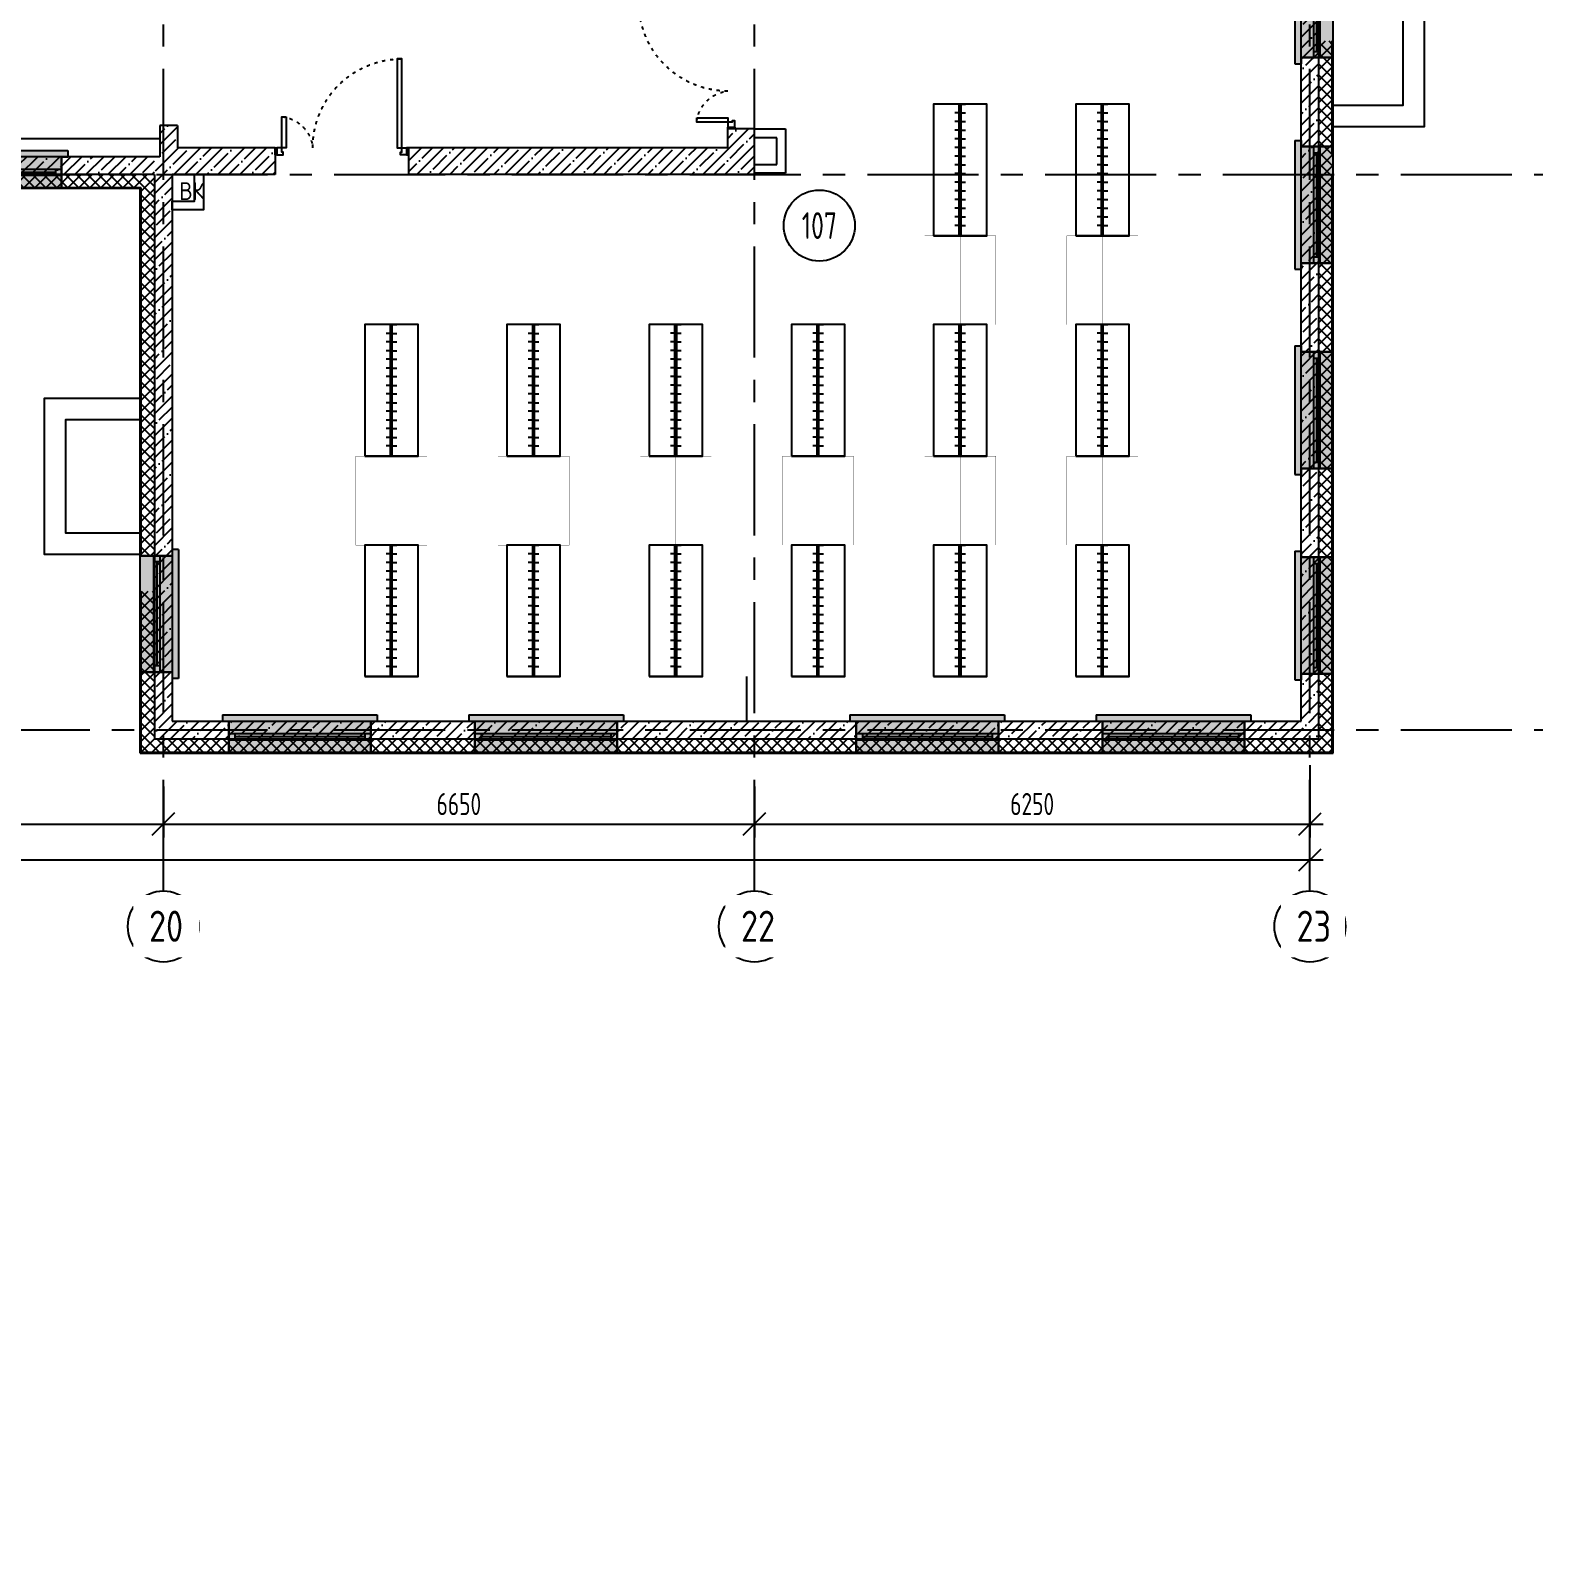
# Model space of a CAD drawing. Header units: millimetres. Extents: x -9318 to 9016603, y 0 to 838141.
# Drawn here: x 117850 to 134866, y 142435 to 159485 of the extents above; entities that cross this region are included whole.
import ezdxf
from ezdxf import colors
from ezdxf.entities.mleader import LeaderData, LeaderLine
from ezdxf.enums import TextEntityAlignment as Align
from ezdxf.math import Vec2, Vec3

# ---------------------------------------------------------------- set-up
doc = ezdxf.new("R2010")
doc.units = ezdxf.units.MM
for name, pattern in [('ACAD_ISO03W100', [30, 12, -18]), ('CENTER', [2, 1.25, -0.25, 0.25, -0.25]), ('HIDDEN', [6, 4, -2])]:
    doc.linetypes.add(name, pattern=pattern)
doc.layers.get('Defpoints').update_dxf_attribs({"color": 8})
doc.layers.add('АР_Номер помещения', color=1, linetype='Continuous', lineweight=25)
doc.layers.add('ТХ_мебель передв', color=250, linetype='Continuous', lineweight=13)
doc.styles.add('ICOCPEUR', font='isocpeur.ttf')
doc.styles.add('ISOCPEUR', font='isocpeur.ttf', dxfattribs={"width": 0.7})
doc.styles.add('ГОСТ 2.304', font='isocpeur.ttf', dxfattribs={"width": 0.7})
doc.dimstyles.new('СПДС', dxfattribs={"dimscale": 100, "dimtxt": 2.5, "dimasz": 2.5, "dimexe": 1.5, "dimexo": 0, "dimgap": 1, "dimtad": 1, "dimdec": 0, "dimrnd": 1, "dimtxsty": 'ГОСТ 2.304', "dimblk": 'OBLIQUE', "dimcen": 2.5, "dimdle": 1.5, "dimadec": 0, "dimazin": 2, "dimtfac": 0.75, "dimtdec": 0, "dimtmove": 1, "dimatfit": 3, "dimfxl": 1, "dimtolj": 1, "dimarcsym": 1})
pattern_1 = [(45, (-887755.71, 261612.85), (-123.743687, 123.743687), []), (45, (-887631.97, 261612.85), (-123.743687, 123.743687), [218.75, -43.75, 0, -43.75])]

# ---------------------------------------------------------------- blocks, each defined once
blk = doc.blocks.new('_Oblique')
at = {"color": 8, "linetype": 'ByBlock', "lineweight": -2}
blk.add_line((-0.5, -0.5), (0.5, 0.5), dxfattribs=at)
blk = doc.blocks.new('*D1384')
at = {"color": 8, "lineweight": -2, "ltscale": 100, "transparency": 16777216}
for p, q in [((115197, 150976), (115197, 150404)), ((119347, 150976), (119347, 150404)), ((115047, 150554), (119497, 150554))]:
    blk.add_line(p, q, dxfattribs=at)
at = {"layer": 'Defpoints', "color": 0, "ltscale": 100, "transparency": 16777216}
for p in [(115197, 150976), (119347, 150976), (119347, 150554)]:
    blk.add_point(p, dxfattribs=at)
at = {"color": 8, "lineweight": -2, "ltscale": 100, "transparency": 16777216, "xscale": 250, "yscale": 250, "zscale": 250, "rotation": 180}
blk.add_blockref('_Oblique', (115197, 150554), dxfattribs=at)
at = {"color": 8, "lineweight": -2, "ltscale": 100, "transparency": 16777216, "xscale": 250, "yscale": 250, "zscale": 250}
blk.add_blockref('_Oblique', (119347, 150554), dxfattribs=at)
at = {"color": 8, "ltscale": 100, "transparency": 16777216, "insert": (117272, 150779), "char_height": 250, "attachment_point": 5, "style": 'ГОСТ 2.304'}
blk.add_mtext('\\A1;4150', dxfattribs=at)
blk = doc.blocks.new('*D1385')
at = {"color": 8, "lineweight": -2, "ltscale": 100, "transparency": 16777216}
for p, q in [((119347, 150976), (119347, 150404)), ((125997, 150976), (125997, 150404)), ((119197, 150554), (126147, 150554))]:
    blk.add_line(p, q, dxfattribs=at)
at = {"layer": 'Defpoints', "color": 0, "ltscale": 100, "transparency": 16777216}
for p in [(119347, 150976), (125997, 150976), (125997, 150554)]:
    blk.add_point(p, dxfattribs=at)
at = {"color": 8, "lineweight": -2, "ltscale": 100, "transparency": 16777216, "xscale": 250, "yscale": 250, "zscale": 250, "rotation": 180}
blk.add_blockref('_Oblique', (119347, 150554), dxfattribs=at)
at = {"color": 8, "lineweight": -2, "ltscale": 100, "transparency": 16777216, "xscale": 250, "yscale": 250, "zscale": 250}
blk.add_blockref('_Oblique', (125997, 150554), dxfattribs=at)
at = {"color": 8, "ltscale": 100, "transparency": 16777216, "insert": (122672, 150779), "char_height": 250, "attachment_point": 5, "style": 'ГОСТ 2.304'}
blk.add_mtext('\\A1;6650', dxfattribs=at)
blk = doc.blocks.new('*D1386')
at = {"color": 8, "lineweight": -2, "ltscale": 100, "transparency": 16777216}
for p, q in [((132247, 151216), (132247, 150404)), ((125997, 150976), (125997, 150404)), ((125847, 150554), (132397, 150554))]:
    blk.add_line(p, q, dxfattribs=at)
at = {"layer": 'Defpoints', "color": 0, "ltscale": 100, "transparency": 16777216}
for p in [(132247, 151216), (125997, 150976), (132247, 150554)]:
    blk.add_point(p, dxfattribs=at)
at = {"color": 8, "lineweight": -2, "ltscale": 100, "transparency": 16777216, "xscale": 250, "yscale": 250, "zscale": 250, "rotation": 180}
blk.add_blockref('_Oblique', (125997, 150554), dxfattribs=at)
at = {"color": 8, "lineweight": -2, "ltscale": 100, "transparency": 16777216, "xscale": 250, "yscale": 250, "zscale": 250}
blk.add_blockref('_Oblique', (132247, 150554), dxfattribs=at)
at = {"color": 8, "ltscale": 100, "transparency": 16777216, "insert": (129122, 150779), "char_height": 250, "attachment_point": 5, "style": 'ГОСТ 2.304'}
blk.add_mtext('\\A1;6250', dxfattribs=at)
blk = doc.blocks.new('Полуторная_на лестницу')
at = {"color": 8}
for points in [[(75, 80), (75, 1080), (125, 1080), (125, 80)], [(1375, 430), (1375, 80), (1425, 80), (1425, 430)]]:
    blk.add_lwpolyline(points, close=True, dxfattribs=at)
for points in [[(0, 0), (0, 80), (20, 80), (20, 0), (0, 0)], [(20, 80), (20, 0), (90, 0), (90, 30), (75, 30), (75, 80), (20, 80)], [(1480, 80), (1480, 0), (1410, 0), (1410, 30), (1425, 30), (1425, 80), (1480, 80)], [(1500, 0), (1500, 80), (1480, 80), (1480, 0), (1500, 0)]]:
    blk.add_lwpolyline(points, dxfattribs=at)
at = {"color": 8, "linetype": 'ACAD_ISO03W100', "ltscale": 3}
for centre, radius, start, end in [((75, 80), 1000, 0, 90), ((1465, 40), 392, 95.9075, 174.0925)]:
    blk.add_arc(centre, radius, start, end, dxfattribs=at)
blk = doc.blocks.new('*U794')
h = blk.add_hatch(color=8)
h.dxf.hatch_style = 1
h.paths.add_polyline_path([(-1670, -210), (70, -210), (70, -140), (0, -140), (0, 220), (-1600, 220), (-1600, -140), (-1670, -140)])
at = {"color": 8, "lineweight": 30}
for p, q in [((-1600, -140), (-1600, 220)), ((0, -140), (0, 220))]:
    blk.add_line(p, q, dxfattribs=at)
at = {"color": 8}
for p, q in [((0, 220), (-1600, 220)), ((-1600, 70), (0, 70)), ((-1600, 0), (0, 0)), ((-1530, 0), (-1530, 70)), ((-1530, 35), (-70, 35)), ((-70, 0), (-70, 70)), ((-1670, -210), (-1670, -140)), ((-1670, -140), (-1600, -140)), ((0, -140), (70, -140)), ((70, -210), (70, -140)), ((-1670, -210), (70, -210))]:
    blk.add_line(p, q, dxfattribs=at)
blk = doc.blocks.new('*U755')
h = blk.add_hatch(color=8)
h.dxf.hatch_style = 1
h.paths.add_polyline_path([(-1670, -210), (70, -210), (70, -140), (0, -140), (0, 220), (-1600, 220), (-1600, -140), (-1670, -140)])
at = {"color": 8, "lineweight": 30}
for p, q in [((-1600, -140), (-1600, 220)), ((0, -140), (0, 220))]:
    blk.add_line(p, q, dxfattribs=at)
at = {"color": 8}
for p, q in [((0, 220), (-1600, 220)), ((-1600, 70), (0, 70)), ((-1600, 0), (0, 0)), ((-1530, 0), (-1530, 70)), ((-1530, 35), (-70, 35)), ((-70, 0), (-70, 70)), ((-1670, -210), (-1670, -140)), ((-1670, -140), (-1600, -140)), ((0, -140), (70, -140)), ((70, -210), (70, -140)), ((-1670, -210), (70, -210))]:
    blk.add_line(p, q, dxfattribs=at)
blk = doc.blocks.new('*U756')
h = blk.add_hatch(color=8)
h.dxf.hatch_style = 1
h.paths.add_polyline_path([(-1670, -210), (70, -210), (70, -140), (0, -140), (0, 220), (-1600, 220), (-1600, -140), (-1670, -140)])
at = {"color": 8, "lineweight": 30}
for p, q in [((-1600, -140), (-1600, 220)), ((0, -140), (0, 220))]:
    blk.add_line(p, q, dxfattribs=at)
at = {"color": 8}
for p, q in [((0, 220), (-1600, 220)), ((-1600, 70), (0, 70)), ((-1600, 0), (0, 0)), ((-1530, 0), (-1530, 70)), ((-1530, 35), (-70, 35)), ((-70, 0), (-70, 70)), ((-1670, -210), (-1670, -140)), ((-1670, -140), (-1600, -140)), ((0, -140), (70, -140)), ((70, -210), (70, -140)), ((-1670, -210), (70, -210))]:
    blk.add_line(p, q, dxfattribs=at)
blk = doc.blocks.new('*U757')
h = blk.add_hatch(color=8)
h.dxf.hatch_style = 1
h.paths.add_polyline_path([(-1670, -210), (70, -210), (70, -140), (0, -140), (0, 220), (-1600, 220), (-1600, -140), (-1670, -140)])
at = {"color": 8, "lineweight": 30}
for p, q in [((-1600, -140), (-1600, 220)), ((0, -140), (0, 220))]:
    blk.add_line(p, q, dxfattribs=at)
at = {"color": 8}
for p, q in [((0, 220), (-1600, 220)), ((-1600, 70), (0, 70)), ((-1600, 0), (0, 0)), ((-1530, 0), (-1530, 70)), ((-1530, 35), (-70, 35)), ((-70, 0), (-70, 70)), ((-1670, -210), (-1670, -140)), ((-1670, -140), (-1600, -140)), ((0, -140), (70, -140)), ((70, -210), (70, -140)), ((-1670, -210), (70, -210))]:
    blk.add_line(p, q, dxfattribs=at)
blk = doc.blocks.new('*U758')
h = blk.add_hatch(color=8)
h.dxf.hatch_style = 1
h.paths.add_polyline_path([(-1380, -210), (70, -210), (70, -140), (0, -140), (0, 220), (-1310, 220), (-1310, -140), (-1380, -140)])
at = {"color": 8, "lineweight": 30}
for p, q in [((-1310, -140), (-1310, 220)), ((0, -140), (0, 220))]:
    blk.add_line(p, q, dxfattribs=at)
at = {"color": 8}
for p, q in [((0, 220), (-1310, 220)), ((-1310, 70), (0, 70)), ((-1310, 0), (0, 0)), ((-1240, 0), (-1240, 70)), ((-1240, 35), (-70, 35)), ((-70, 0), (-70, 70)), ((-1380, -210), (-1380, -140)), ((-1380, -140), (-1310, -140)), ((0, -140), (70, -140)), ((70, -210), (70, -140)), ((-1380, -210), (70, -210))]:
    blk.add_line(p, q, dxfattribs=at)
blk = doc.blocks.new('*U759')
h = blk.add_hatch(color=8)
h.dxf.hatch_style = 1
h.paths.add_polyline_path([(-1380, -210), (70, -210), (70, -140), (0, -140), (0, 220), (-1310, 220), (-1310, -140), (-1380, -140)])
at = {"color": 8, "lineweight": 30}
for p, q in [((-1310, -140), (-1310, 220)), ((0, -140), (0, 220))]:
    blk.add_line(p, q, dxfattribs=at)
at = {"color": 8}
for p, q in [((0, 220), (-1310, 220)), ((-1310, 70), (0, 70)), ((-1310, 0), (0, 0)), ((-1240, 0), (-1240, 70)), ((-1240, 35), (-70, 35)), ((-70, 0), (-70, 70)), ((-1380, -210), (-1380, -140)), ((-1380, -140), (-1310, -140)), ((0, -140), (70, -140)), ((70, -210), (70, -140)), ((-1380, -210), (70, -210))]:
    blk.add_line(p, q, dxfattribs=at)
blk = doc.blocks.new('*U760')
h = blk.add_hatch(color=8)
h.dxf.hatch_style = 1
h.paths.add_polyline_path([(-1380, -210), (70, -210), (70, -140), (0, -140), (0, 220), (-1310, 220), (-1310, -140), (-1380, -140)])
at = {"color": 8, "lineweight": 30}
for p, q in [((-1310, -140), (-1310, 220)), ((0, -140), (0, 220))]:
    blk.add_line(p, q, dxfattribs=at)
at = {"color": 8}
for p, q in [((0, 220), (-1310, 220)), ((-1310, 70), (0, 70)), ((-1310, 0), (0, 0)), ((-1240, 0), (-1240, 70)), ((-1240, 35), (-70, 35)), ((-70, 0), (-70, 70)), ((-1380, -210), (-1380, -140)), ((-1380, -140), (-1310, -140)), ((0, -140), (70, -140)), ((70, -210), (70, -140)), ((-1380, -210), (70, -210))]:
    blk.add_line(p, q, dxfattribs=at)
blk = doc.blocks.new('*U761')
h = blk.add_hatch(color=8)
h.dxf.hatch_style = 1
h.paths.add_polyline_path([(-1380, -210), (70, -210), (70, -140), (0, -140), (0, 220), (-1310, 220), (-1310, -140), (-1380, -140)])
at = {"color": 8, "lineweight": 30}
for p, q in [((-1310, -140), (-1310, 220)), ((0, -140), (0, 220))]:
    blk.add_line(p, q, dxfattribs=at)
at = {"color": 8}
for p, q in [((0, 220), (-1310, 220)), ((-1310, 70), (0, 70)), ((-1310, 0), (0, 0)), ((-1240, 0), (-1240, 70)), ((-1240, 35), (-70, 35)), ((-70, 0), (-70, 70)), ((-1380, -210), (-1380, -140)), ((-1380, -140), (-1310, -140)), ((0, -140), (70, -140)), ((70, -210), (70, -140)), ((-1380, -210), (70, -210))]:
    blk.add_line(p, q, dxfattribs=at)
blk = doc.blocks.new('*U762')
h = blk.add_hatch(color=8)
h.dxf.hatch_style = 1
h.paths.add_polyline_path([(-1380, -210), (70, -210), (70, -140), (0, -140), (0, 220), (-1310, 220), (-1310, -140), (-1380, -140)])
at = {"color": 8, "lineweight": 30}
for p, q in [((-1310, -140), (-1310, 220)), ((0, -140), (0, 220))]:
    blk.add_line(p, q, dxfattribs=at)
at = {"color": 8}
for p, q in [((0, 220), (-1310, 220)), ((-1310, 70), (0, 70)), ((-1310, 0), (0, 0)), ((-1240, 0), (-1240, 70)), ((-1240, 35), (-70, 35)), ((-70, 0), (-70, 70)), ((-1380, -210), (-1380, -140)), ((-1380, -140), (-1310, -140)), ((0, -140), (70, -140)), ((70, -210), (70, -140)), ((-1380, -210), (70, -210))]:
    blk.add_line(p, q, dxfattribs=at)
blk = doc.blocks.new('*U729')
h = blk.add_hatch(color=8)
h.dxf.hatch_style = 1
h.paths.add_polyline_path([(-1670, -210), (70, -210), (70, -140), (0, -140), (0, 220), (-1600, 220), (-1600, -140), (-1670, -140)])
at = {"color": 8, "lineweight": 30}
for p, q in [((-1600, -140), (-1600, 220)), ((0, -140), (0, 220))]:
    blk.add_line(p, q, dxfattribs=at)
at = {"color": 8}
for p, q in [((0, 220), (-1600, 220)), ((-1600, 70), (0, 70)), ((-1600, 0), (0, 0)), ((-1530, 0), (-1530, 70)), ((-1530, 35), (-70, 35)), ((-70, 0), (-70, 70)), ((-1670, -210), (-1670, -140)), ((-1670, -140), (-1600, -140)), ((0, -140), (70, -140)), ((70, -210), (70, -140)), ((-1670, -210), (70, -210))]:
    blk.add_line(p, q, dxfattribs=at)
blk = doc.blocks.new('*D1333')
at = {"color": 8, "lineweight": -2, "ltscale": 100, "transparency": 16777216}
for p, q in [((63832, 149827), (63832, 150302)), ((132247, 149827), (132247, 150302)), ((63682, 150152), (132397, 150152))]:
    blk.add_line(p, q, dxfattribs=at)
at = {"layer": 'Defpoints', "color": 0, "ltscale": 100, "transparency": 16777216}
for p in [(132247, 150152), (63832, 149827), (132247, 149827)]:
    blk.add_point(p, dxfattribs=at)
at = {"color": 8, "lineweight": -2, "ltscale": 100, "transparency": 16777216, "xscale": 250, "yscale": 250, "zscale": 250, "rotation": 180}
blk.add_blockref('_Oblique', (63832, 150152), dxfattribs=at)
at = {"color": 8, "lineweight": -2, "ltscale": 100, "transparency": 16777216, "xscale": 250, "yscale": 250, "zscale": 250}
blk.add_blockref('_Oblique', (132247, 150152), dxfattribs=at)
at = {"color": 8, "ltscale": 100, "transparency": 16777216, "insert": (98640, 150377), "char_height": 250, "attachment_point": 5, "style": 'ГОСТ 2.304'}
blk.add_mtext('\\A1;68415', dxfattribs=at)
blk = doc.blocks.new('*U1031')
at = {"layer": 'АР_Номер помещения', "color": 8}
blk.add_circle((-11419, 3983), 400, dxfattribs=at)
at = {"color": 8, "style": 'ISOCPEUR', "width": 0.7, "flags": 1}
blk.add_attdef('КАТЕГОРИЯ', (-499, -2092), '', height=250, dxfattribs=at)
at = {"layer": 'АР_Номер помещения', "color": 8, "style": 'ISOCPEUR', "width": 0.7}
blk.add_attdef('НОМЕР_ПОМЕЩЕНИЯ', text='', height=300, dxfattribs=at).set_placement((-11419, 3983), align=Align.MIDDLE_CENTER)
blk = doc.blocks.new('_DotSmall')
at = {"color": 8, "linetype": 'ByBlock', "const_width": 0.5}
blk.add_lwpolyline([(-0.0625, 0, 1), (0.0625, 0, 1)], format="xyb", close=True, dxfattribs=at)
blk = doc.blocks.new('1480х600')
at = {"color": 8}
for p, q in [((168155, -63218), (168105, -63218)), ((168155, -64698), (168155, -63218)), ((168175, -64698), (168175, -63218)), ((168175, -63218), (168225, -63218)), ((168155, -63316), (168105, -63316)), ((168155, -63413), (168105, -63413)), ((168175, -63316), (168225, -63316)), ((168175, -63413), (168225, -63413)), ((168155, -63511), (168105, -63511)), ((168175, -63511), (168225, -63511)), ((168155, -63608), (168105, -63608)), ((168155, -63706), (168105, -63706)), ((168175, -63608), (168225, -63608)), ((168175, -63706), (168225, -63706)), ((168155, -63803), (168105, -63803)), ((168155, -63901), (168105, -63901)), ((168175, -63803), (168225, -63803)), ((168175, -63901), (168225, -63901)), ((168155, -63998), (168105, -63998)), ((168155, -64096), (168105, -64096)), ((168175, -63998), (168225, -63998)), ((168175, -64096), (168225, -64096)), ((168155, -64193), (168105, -64193)), ((168175, -64193), (168225, -64193)), ((168155, -64291), (168105, -64291)), ((168155, -64388), (168105, -64388)), ((168175, -64291), (168225, -64291)), ((168175, -64388), (168225, -64388)), ((168155, -64486), (168105, -64486)), ((168155, -64583), (168105, -64583)), ((168175, -64486), (168225, -64486)), ((168175, -64583), (168225, -64583))]:
    blk.add_line(p, q, dxfattribs=at)
at = {"color": 8, "linetype": 'HIDDEN', "ltscale": 25}
blk.add_line((168165, -64698), (168165, -63218), dxfattribs=at)
at = {"color": 8, "ltscale": 100}
blk.add_lwpolyline([(167865, -64698), (168465, -64698), (168465, -63218), (167865, -63218)], close=True, dxfattribs=at)
at = {"color": 8}
blk.add_lwpolyline([(168465, -64698), (167865, -64698)], dxfattribs=at)
blk = doc.blocks.new('Стеллаж гардеробный')
at = {"layer": 'ТХ_мебель передв', "color": 8, "ltscale": 0.1, "const_width": 2}
blk.add_lwpolyline([(267732, -213548), (268132, -213548), (268132, -214548), (267732, -214548)], close=True, dxfattribs=at)

msp = doc.modelspace()

# ---------------------------------------------------------------- hatches: boundary and pattern name
at = {"ltscale": 100}
h = msp.add_hatch(dxfattribs=at)
h.set_pattern_fill('ANSI37', color=256, scale=700)
h.set_pattern_definition([(45, (111217.1, 157712.96), (-61.87184, 61.87184), []), (135, (111217.1, 157712.96), (-61.87184, -61.87184), [])])
h.paths.add_polyline_path([(119247.1, 155104.29), (119097.1, 155104.29), (119097.1, 153572.96), (119247.1, 153572.96)], flags=17)
h.paths.add_polyline_path([(118822.1, 179242.96), (118822.1, 179092.96), (125997.1, 179092.96), (125997.1, 174352.96), (126147.1, 174352.96), (126147.1, 179242.96)])
h.paths.add_polyline_path([(117187.1, 179242.96), (117187.1, 179092.96), (117722.01, 179092.96), (117722.01, 179242.96)])
h.paths.add_polyline_path([(111817.1, 183057.96), (111817.1, 183207.96), (110047.1, 183207.96), (110047.1, 183057.96)])
h.paths.add_polyline_path([(111817.1, 183207.96), (111817.1, 183057.96), (115497.1, 183057.96), (115497.1, 179092.96), (115687.1, 179092.96), (115687.1, 179242.96), (115647.1, 179242.96), (115647.1, 183207.96)])
h.paths.add_polyline_path([(90753.31, 183057.96), (90753.31, 183207.96), (90237.1, 183207.96), (90237.1, 183057.96)])
h.paths.add_polyline_path([(81111.91, 185407.96), (81261.91, 185407.96), (81261.91, 187552.96), (81111.91, 187552.96)])
h.paths.add_polyline_path([(132497.1, 158399.35), (132347.1, 158399.35), (132347.08, 151512.96), (119247.1, 151512.96), (119247.1, 153172.96), (119097.1, 153172.96), (119097.1, 151362.96), (132497.08, 151362.96)])
h.paths.add_polyline_path([(132347.1, 158399.35), (132497.1, 158399.35), (132497.1, 159364.67), (132347.1, 159364.67)])
h.paths.add_polyline_path([(78811.91, 199351.77), (78661.45, 199351.77), (78661.91, 198782.96), (81791.91, 198782.96), (81791.91, 195852.96), (84912.07, 195852.96), (84912.07, 195222.96), (85062.07, 195222.96), (85062.07, 196002.96), (81941.91, 196002.96), (81941.91, 198932.96), (78811.91, 198932.96)])
h.paths.add_polyline_path([(102928.59, 162902.96), (102928.59, 163045.95), (111367.1, 163052.96), (111367.1, 157862.96), (119247.1, 157862.96), (119247.1, 155104.29), (119097.1, 155104.29), (119097.1, 157712.96), (111217.1, 157712.96), (111217.1, 162902.96)])
h.paths.add_polyline_path([(126147.1, 164257.96), (125997.15, 164257.96), (125997.1, 161222.96), (132347.11, 161222.96), (132347.11, 159604.67), (132497.11, 159604.67), (132497.11, 161372.96), (126147.1, 161372.96)])
h.paths.add_polyline_path([(125997.19, 166457.96), (126147.1, 166457.96), (126147.1, 173252.96), (125997.31, 173252.96)])
h.paths.add_polyline_path([(126147.1, 166457.96), (125997.19, 166457.96), (125997.15, 164257.96), (126147.1, 164257.96)])
h.paths.add_polyline_path([(81830.31, 187682.96), (81830.31, 187832.96), (81111.91, 187832.96), (81111.91, 187552.96), (81261.91, 187552.96), (81261.91, 187682.96)])
h.paths.add_polyline_path([(81830.31, 187832.96), (81830.31, 187682.96), (85062.07, 187682.96), (85062.07, 193622.96), (84912.07, 193622.96), (84912.07, 187832.96)])
h.paths.add_polyline_path([(88587.1, 183057.96), (88587.1, 183207.96), (81261.91, 183207.96), (81261.91, 183807.96), (81111.91, 183807.96), (81111.91, 183057.96)])
h.paths.add_polyline_path([(107477.09, 183207.96), (107477.1, 183057.96), (110047.1, 183057.96), (110047.1, 183207.96)])
h.paths.add_polyline_path([(105707.1, 183057.96), (105707.09, 183207.96), (90753.31, 183207.96), (90753.31, 183057.96)])
h.paths.add_polyline_path([(78661.91, 200991.77), (78811.91, 200991.77), (78811.91, 202133.22), (78961.91, 202133.22), (78961.91, 202283.22), (78661.91, 202283.22)])
h.paths.add_polyline_path([(78661.91, 199351.77), (78661.45, 199351.77), (78811.91, 199351.77)])
h = msp.add_hatch(dxfattribs=at)
h.set_pattern_fill('ANSI35', color=256, scale=700)
h.set_pattern_definition(pattern_1)
h.paths.add_polyline_path([(119247.1, 158062.96), (115497.1, 158062.96), (115497.1, 163578.63), (115197.1, 163578.63), (115197.1, 158062.96), (111567.1, 158062.96), (111567.1, 164849.22), (115197.1, 164849.22), (115197.1, 164678.63), (115497.1, 164678.63), (115497.1, 165009.22), (115377.17, 165009.26), (115377.16, 167403), (115497.1, 167402.96), (115497.1, 168315.44), (115197.1, 168315.44), (115197.1, 167602.96), (114008.68, 167602.97), (114008.68, 167402.96), (115377.17, 167403), (115377.17, 165009.26), (111567.1, 165009.22), (111567.1, 167402.96), (114022.54, 167402.96), (114022.54, 167602.97), (111567.1, 167602.96), (111567.1, 168540.44), (111367.1, 168540.44), (111367.1, 167602.96), (107367.1, 167602.95), (107367.1, 167402.95), (111367.1, 167402.96), (111367.1, 157862.96), (119247.1, 157862.96)])
h = msp.add_hatch(dxfattribs=at)
h.set_pattern_fill('ANSI35', color=256, scale=700)
h.set_pattern_definition(pattern_1)
h.paths.add_polyline_path([(132347.1, 161022.96), (132147.1, 161022.96), (132147.1, 151712.96), (132147.1, 151512.96), (132347.1, 151512.96)])
h = msp.add_hatch(dxfattribs=at)
h.set_pattern_fill('ANSI35', color=256, scale=700)
h.set_pattern_definition(pattern_1)
h.paths.add_polyline_path([(119307.1, 158062.96), (119247.1, 157862.96), (119447.1, 157862.96), (120603.15, 157862.96), (120603.15, 158162.96), (119507.1, 158162.96), (119507.1, 158412.68), (119307.1, 158412.68)])
h = msp.add_hatch(dxfattribs=at)
h.set_pattern_fill('ANSI35', color=256, scale=700)
h.set_pattern_definition([(45, (-887334.66, 267962.85), (-123.743687, 123.743687), []), (45, (-887210.91, 267962.85), (-123.743687, 123.743687), [218.75, -43.75, 0, -43.75])])
h.paths.add_polyline_path([(125997.1, 158375.92), (125697.1, 158375.92), (125697.1, 158162.96), (122103.15, 158162.96), (122103.15, 157862.96), (125997.1, 157862.96)])
h = msp.add_hatch(dxfattribs=at)
h.set_pattern_fill('ANSI35', color=256, scale=700)
h.set_pattern_definition(pattern_1)
h.paths.add_polyline_path([(119447.1, 157862.96), (119247.1, 157862.96), (119247.1, 151512.96), (132147.1, 151512.96), (132147.1, 151712.96), (119447.1, 151712.96)])

# ---------------------------------------------------------------- linework, layer by layer
at = {"linetype": 'CENTER', "ltscale": 1000}
for p, q in [((119347.1, 149801.69), (119347.1, 184109.16)), ((125997.1, 149801.69), (125997.1, 184109.16)), ((132247.1, 149801.69), (132247.1, 184109.16)), ((51268.34, 157862.96), (134865.51, 157862.96)), ((51268.34, 151612.96), (134865.51, 151612.96))]:
    msp.add_line(p, q, dxfattribs=at)
at = {"ltscale": 100}
for p, q in [((132347.1, 151512.96), (132347.1, 161222.96)), ((132147.1, 151712.96), (132147.1, 161022.96)), ((119307.1, 158412.68), (119307.1, 158062.96)), ((119507.1, 158412.68), (119307.1, 158412.68)), ((119507.1, 158412.68), (119507.1, 158162.96)), ((119307.1, 158262.96), (115497.1, 158262.96)), ((125697.1, 158162.96), (125697.1, 158375.92)), ((125997.1, 158375.92), (125697.1, 158375.92)), ((125997.1, 157862.96), (125997.1, 158375.92)), ((125997.43, 158375.92), (126347.43, 158375.92)), ((126247.43, 158275.92), (125997.43, 158275.92)), ((126247.43, 157975.92), (126247.43, 158275.92)), ((126347.43, 158375.92), (126347.43, 157875.92)), ((119307.1, 158062.96), (115497.1, 158062.96)), ((120603.15, 158162.96), (119507.1, 158162.96)), ((120603.15, 158162.96), (120603.15, 157862.96)), ((125697.1, 158162.96), (122103.15, 158162.96)), ((122103.15, 158162.96), (122103.15, 157862.96)), ((125997.43, 157875.92), (125997.43, 157975.92)), ((125997.43, 157975.92), (126247.43, 157975.92)), ((119247.1, 157862.96), (111367.1, 157862.96)), ((119247.1, 157862.96), (119247.1, 151512.96)), ((120603.15, 157862.96), (119447.1, 157862.96)), ((119447.1, 157862.96), (119447.1, 151712.96)), ((125997.1, 157862.96), (122103.15, 157862.96)), ((126347.43, 157875.92), (125997.43, 157875.92)), ((119087.1, 157702.96), (111207.1, 157702.96)), ((119097.1, 157712.96), (111217.1, 157712.96)), ((119087.1, 153572.96), (119087.1, 157702.96)), ((119097.1, 153572.96), (119097.1, 157712.96)), ((119087.1, 151352.96), (119087.1, 153172.96)), ((119097.1, 151362.96), (119097.1, 153172.96)), ((125912.54, 151712.91), (125912.54, 152212.91)), ((119447.1, 151712.96), (132147.1, 151712.96)), ((119247.1, 151512.96), (132347.1, 151512.96))]:
    msp.add_line(p, q, dxfattribs=at)
at = {"ltscale": 100, "elevation": 0.37}
for points in [[(132507.43, 160155.57), (133532.31, 160155.57), (133532.31, 158399.35), (132497.35, 158399.35)], [(132507.43, 159915.57), (133292.31, 159915.57), (133292.31, 158639.35), (132497.37, 158639.35)], [(119097.1, 153588.07), (118009.37, 153588.07), (118009.37, 155344.29), (119097.1, 155344.29)], [(119097.1, 153828.07), (118249.37, 153828.07), (118249.37, 155104.29), (119097.1, 155104.29)]]:
    msp.add_lwpolyline(points, dxfattribs=at)
at = {"ltscale": 100}
for points in [[(132497.36, 158360.8), (132497.39, 159364.67)], [(132507.39, 158088.46), (132507.39, 159364.67)], [(132497.34, 158088.46), (132497.35, 158399.35)], [(132497.08, 151362.96), (132497.33, 157848.46)], [(132507.08, 151352.96), (132507.33, 157848.46)], [(119087.1, 151352.96), (132507.08, 151352.96)], [(119097.1, 151362.96), (132497.08, 151362.96)]]:
    msp.add_lwpolyline(points, dxfattribs=at)
msp.add_lwpolyline([(119797.1, 157862.96), (119797.1, 157462.96), (119447.1, 157462.96), (119447.1, 157562.96), (119697.1, 157562.96), (119697.1, 157862.96)], close=True, dxfattribs=at)
at = {"ltscale": 0.5}
for centre in [(119347.1, 149401.69), (125997.1, 149401.69), (132247.1, 149401.69)]:
    msp.add_circle(centre, 400, dxfattribs=at)

# ---------------------------------------------------------------- block references
for name, p, rotation in [('*U762', (132287.43, 159177.88), 270), ('*U761', (132287.39, 156865.88), 270), ('Стеллаж гардеробный', (396044.38, -57374.93), 180), ('Стеллаж гардеробный', (396444.38, -57374.93), 180), ('Стеллаж гардеробный', (397644.38, -57374.93), 180), ('Стеллаж гардеробный', (398044.38, -57374.93), 180), ('*U760', (132287.43, 154555.92), 270), ('Стеллаж гардеробный', (389644.38, -59855.55), 180), ('Стеллаж гардеробный', (390044.38, -59855.55), 180), ('Стеллаж гардеробный', (391244.38, -59855.55), 180), ('Стеллаж гардеробный', (391644.38, -59855.55), 180), ('Стеллаж гардеробный', (392844.38, -59854.93), 180), ('Стеллаж гардеробный', (393244.38, -59854.93), 180), ('Стеллаж гардеробный', (394444.38, -59854.93), 180), ('Стеллаж гардеробный', (394844.38, -59854.93), 180), ('Стеллаж гардеробный', (396044.38, -59854.93), 180), ('Стеллаж гардеробный', (396444.38, -59854.93), 180), ('Стеллаж гардеробный', (397644.38, -59854.93), 180), ('Стеллаж гардеробный', (398044.38, -59854.93), 180), ('*U759', (132287.43, 152245.92), 270)]:
    msp.add_blockref(name, p, dxfattribs=dict(rotation=rotation))
at = {"xscale": -1}
for name, p, rotation in [('Полуторная_на лестницу', (125777.1, 159875.92), 90), ('*U729', (118202.1, 157922.96), 180), ('*U758', (119307.1, 152262.96), 90), ('*U794', (121682.1, 151572.96), 180), ('*U755', (124452.1, 151572.96), 180), ('*U756', (128742.1, 151572.96), 180), ('*U757', (131512.1, 151572.96), 180)]:
    msp.add_blockref(name, p, dxfattribs=dict(at, rotation=rotation))
msp.add_blockref('Полуторная_на лестницу', (122103.15, 158082.96), dxfattribs=at)
for p in [(-39852.87, 221871.39), (-38252.88, 221871.39), (-46252.88, 219390.77), (-44652.88, 219390.77), (-43052.88, 219391.39), (-41452.88, 219391.39), (-39852.88, 219391.39), (-38252.88, 219391.39), (-46252.88, 216910.77), (-44652.88, 216910.77), (-43052.88, 216911.39), (-41452.88, 216911.39), (-39852.88, 216911.39), (-38252.88, 216911.39)]:
    msp.add_blockref('1480х600', p)
ref = msp.add_blockref('*U1031', (138146.47, 153304.77))
ref.add_attrib('НОМЕР_ПОМЕЩЕНИЯ', '107', dxfattribs={"layer": 'АР_Номер помещения', "color": 8, "height": 300, "style": 'ISOCPEUR', "width": 0.7}).set_placement((126727.41, 157287.35), align=Align.MIDDLE_CENTER)

# ---------------------------------------------------------------- texts
at = {"ltscale": 100, "insert": (119668.85, 157674.85), "char_height": 200, "attachment_point": 5, "line_spacing_factor": 0.7, "style": 'ICOCPEUR'}
msp.add_mtext('\\A1;{\\W0.9;ВК}', dxfattribs=at)

# ---------------------------------------------------------------- dimensions: what is measured, and where the dimension line sits
at = {"ltscale": 100}
for base, p1, p2, picture, middle in [((132247.1, 150554.36), (125997.1, 150976.49), (132247.1, 151215.88), '*D1386', (129122.1, 150779.36)), ((119347.1, 150554.36), (115197.1, 150976.49), (119347.1, 150976.49), '*D1384', (117272.1, 150779.36)), ((125997.1, 150554.36), (119347.1, 150976.49), (125997.1, 150976.49), '*D1385', (122672.1, 150779.36))]:
    dim = msp.add_linear_dim(base=base, p1=p1, p2=p2, dimstyle='СПДС', override={"dimclrd": 8, "dimclre": 8, "dimclrt": 8}, dxfattribs=at)
    dim.commit()
    dim.dimension.update_dxf_attribs({"geometry": picture, "text_midpoint": middle})

# ---------------------------------------------------------------- next in the draw order: texts
at = {"char_height": 350, "attachment_point": 1, "line_spacing_factor": 1.149209, "style": 'ГОСТ 2.304', "bg_fill": 2}
for s, insert, width in [('{\\W0.8;20}', (119185.81, 149579.46), 392.5608), ('{\\W0.8;22}', (125845.76, 149579.46), 520.8904), ('{\\W0.8;23}', (132095.67, 149579.46), 370.7624)]:
    msp.add_mtext(s, dxfattribs=dict(at, insert=insert, width=width))

# ---------------------------------------------------------------- next in the draw order: dimensions: what is measured, and where the dimension line sits
at = {"ltscale": 100}
dim = msp.add_linear_dim(base=(132247.1, 150152.27), p1=(63832.1, 149826.69), p2=(132247.1, 149826.69), dimstyle='СПДС', override={"dimclrd": 8, "dimclre": 8, "dimclrt": 8}, dxfattribs=at)
dim.commit()
dim.dimension.update_dxf_attribs({"geometry": '*D1333', "text_midpoint": (98640.45, 150152.27), "dimtype": 160})

# ---------------------------------------------------------------- next in the draw order: leaders
ml = msp.add_multileader_mtext('Standard')
ml.set_content('+13,700', color=8, style='ISOCPEUR')
ml.set_leader_properties(color=8, linetype='Continuous', lineweight=-1)
ml.set_arrow_properties(name='DOTSMALL')
ml.build(insert=Vec2(0, 0))
ml.multileader.update_dxf_attribs({"has_text_frame": 1, "text_left_attachment_type": 4, "text_right_attachment_type": 4, "dogleg_length": 100, "arrow_head_size": 180})
ctx = ml.context
ctx.base_point, ctx.char_height, ctx.arrow_head_size, ctx.landing_gap_size, ctx.plane_origin = Vec3(118053.07, 658154.33), 250, 180, 50, Vec3(117803.7, 657493.51)
ctx.left_attachment, ctx.right_attachment = 4, 4
notes = []
notes.append((ctx, [(0, (0, 0, 0), (0, 0), (1, 0), 1, [])]))
ctx.mtext.insert, ctx.mtext.width, ctx.mtext.line_spacing_style, ctx.mtext.flow_direction = Vec3(118103.07, 658487.66), 852.697, 2, 5
ml = msp.add_multileader_mtext('Standard')
ml.set_content('+9,800', color=8, style='ISOCPEUR')
ml.set_leader_properties(color=8, linetype='Continuous', lineweight=-1)
ml.set_arrow_properties(name='DOTSMALL')
ml.build(insert=Vec2(0, 0))
ml.multileader.update_dxf_attribs({"has_text_frame": 1, "text_left_attachment_type": 4, "text_right_attachment_type": 4, "dogleg_length": 100, "arrow_head_size": 180})
ctx = ml.context
ctx.base_point, ctx.char_height, ctx.arrow_head_size, ctx.landing_gap_size, ctx.plane_origin = Vec3(118053.07, 538154.33), 250, 180, 50, Vec3(117803.7, 537493.51)
ctx.left_attachment, ctx.right_attachment = 4, 4
notes.append((ctx, [(0, (0, 0, 0), (0, 0), (1, 0), 1, [])]))
ctx.mtext.insert, ctx.mtext.width, ctx.mtext.line_spacing_style, ctx.mtext.flow_direction = Vec3(118103.07, 538487.66), 852.697, 2, 5
for ctx, leaders in notes:
    for number, flags, end, landing, length, lines in leaders:
        leader = LeaderData()
        leader.index, (leader.has_last_leader_line, leader.has_dogleg_vector, leader.attachment_direction) = number, flags
        leader.last_leader_point, leader.dogleg_vector, leader.dogleg_length = Vec3(end), Vec3(landing), length
        for number, points, colour, breaks in lines:
            line = LeaderLine()
            line.index, line.vertices, line.color, line.breaks = number, Vec3.list(points), colors.encode_raw_color(colour), breaks
            leader.lines.append(line)
        ctx.leaders.append(leader)

doc.saveas('drawing.dxf')
